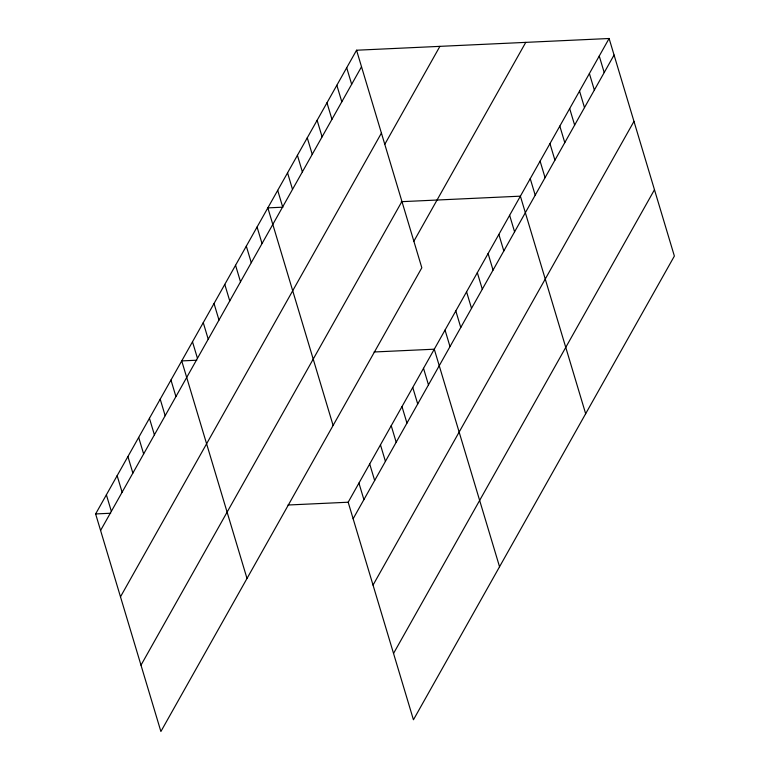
<?xml version="1.0" encoding="UTF-8"?>
<svg xmlns="http://www.w3.org/2000/svg" width="770" height="770" viewBox="0 0 770 770"><rect width="100%" height="100%" fill="white"/><g stroke="black" fill="none" stroke-linecap="round" stroke-linejoin="round"><path stroke-width="1.16" d="M356.558 50.223L421.825 267.777L160.892 731.5L95.624 513.937L356.558 50.223L609.109 38.5L674.376 256.064L413.442 719.777L348.175 502.223L609.109 38.5M100.581 530.482L361.525 66.759M120.486 596.817L381.419 133.095M384.817 144.25L439.901 46.354M140.997 665.165L401.93 201.442M413.817 241.308L525.766 42.369M353.132 518.759L614.065 55.036M373.036 585.094L633.97 121.381M393.537 653.441L654.471 189.728M282.888 207.188L267.844 207.881L333.112 425.444M401.266 201.692L520.385 196.167L585.662 413.721M196.783 360.216L181.73 360.909L247.006 578.472M374.085 351.986L434.28 349.195L499.547 566.749M95.624 513.937L110.668 513.244M287.98 505.014L348.175 502.223M599.253 56.018L604.209 72.563M589.387 73.535L594.353 90.08M579.531 91.052L584.497 107.598M569.675 108.57L574.641 125.115M559.819 126.088L564.785 142.633M549.963 143.615L554.92 160.15M540.107 161.132L545.064 177.668M530.241 178.65L535.208 195.185M509.625 215.292L514.591 231.837M498.864 234.427L503.821 250.962M488.093 253.551L493.06 270.087M477.333 272.676L482.299 289.222M466.572 291.811L471.529 308.347M455.811 310.936L460.768 327.481M445.041 330.061L450.007 346.606M346.702 67.741L351.659 84.276M423.519 368.32L428.476 384.865M336.846 85.258L341.803 101.794M412.749 387.454L417.715 403.99M326.981 102.776L331.947 119.311M317.125 120.293L322.091 136.829M401.988 406.579L406.955 423.115M307.269 137.811L312.235 154.356M391.227 425.704L396.184 442.25M297.413 155.328L302.379 171.874M380.467 444.839L385.423 461.374M287.556 172.846L292.513 189.391M369.696 463.964L374.663 480.509M277.7 190.363L282.657 206.909M358.936 483.088L363.902 499.634M257.074 227.015L262.041 243.551M246.313 246.14L251.27 262.686M235.553 265.275L240.51 281.81M224.782 284.4L229.749 300.935M214.022 303.524L218.988 320.07M203.261 322.659L208.218 339.195M192.49 341.784L197.457 358.329M170.969 380.043L175.926 396.579M160.208 399.168L165.165 415.713M149.438 418.303L154.404 434.838M138.677 437.427L143.644 453.963M127.916 456.552L132.873 473.098M117.146 475.687L122.112 492.222M106.385 494.812L111.352 511.357"/></g></svg>
